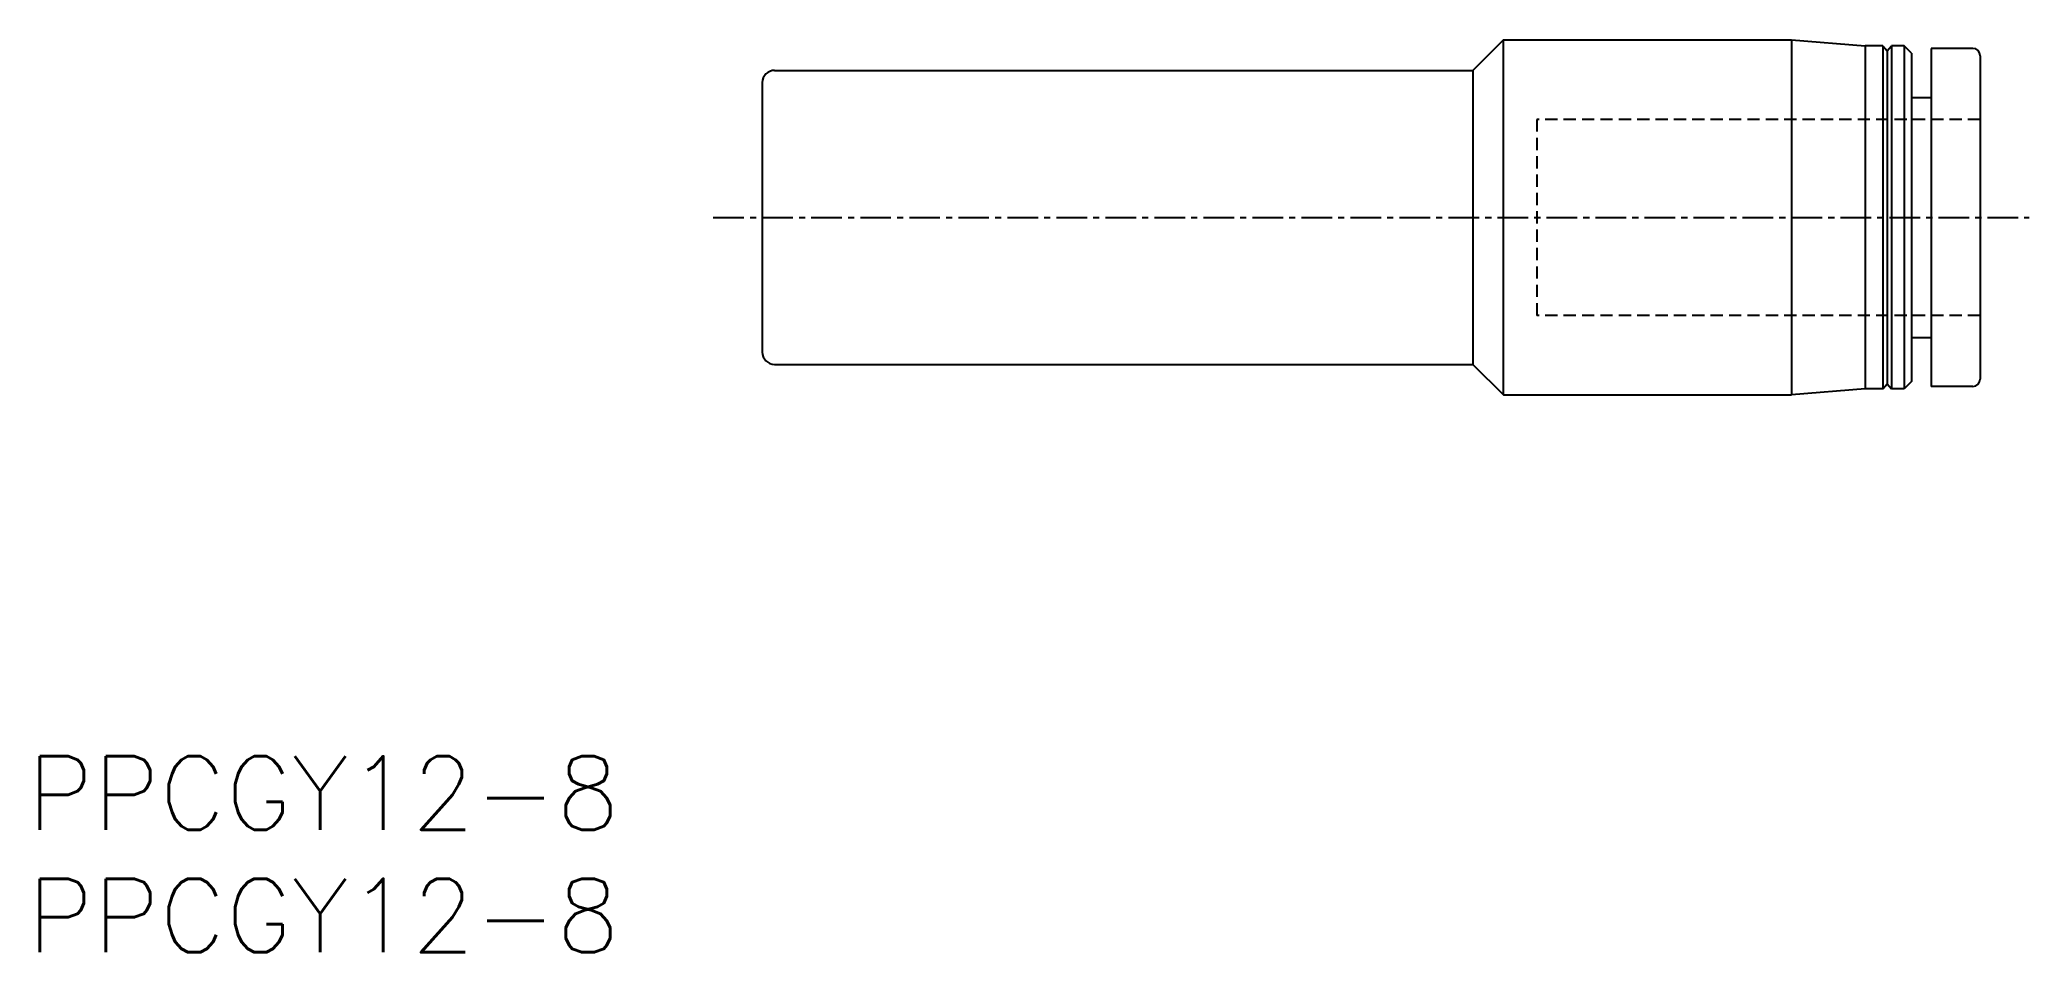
# Model space of a CAD drawing. Extents: x 0.5 to 81.7, y 0 to 37.2.
import ezdxf

# ---------------------------------------------------------------- set-up
doc = ezdxf.new("R2010")
doc.units = 0
doc.linetypes.add('CENTER', pattern=[2, 1.25, -0.25, 0.25, -0.25])
doc.linetypes.add('DASHED', pattern=[0.75, 0.5, -0.25])
doc.layers.get('0').update_dxf_attribs({"linetype": 'CONTINUOUS'})
doc.layers.add('CENTER', color=1, linetype='CENTER')
doc.styles.get("Standard").update_dxf_attribs({"font": 'txt.shx'})

# ---------------------------------------------------------------- blocks, each defined once
blk = doc.blocks.new('*U6')
at = {"color": 7, "linetype": 'CONTINUOUS'}
blk.add_text('PPCGY12-8', height=3, dxfattribs=at).set_placement((0, 0))
blk = doc.blocks.new('*U7')
at = {"color": 7, "linetype": 'CONTINUOUS'}
blk.add_text('PPCGY12-8', height=3, dxfattribs=at).set_placement((0, 5))

msp = doc.modelspace()

# ---------------------------------------------------------------- linework, layer by layer
at = {"color": 7, "linetype": 'CONTINUOUS'}
for p, q in [((60.25, 37.25), (59, 36)), ((60.25, 37.25), (72, 37.25)), ((60.25, 22.75), (60.25, 37.25)), ((72, 37.25), (72, 22.75)), ((72, 37.25), (75, 37)), ((75, 37), (75, 23)), ((75.725, 37), (75, 37)), ((75.725, 37), (75.725, 23)), ((75.725, 37), (75.9, 36.8)), ((75.9, 36.8), (76.075, 37)), ((75.9, 36.8), (75.9, 23.2)), ((76.075, 37), (76.075, 23)), ((76.6, 37), (76.075, 37)), ((76.6, 37), (76.6, 23)), ((76.9, 36.7), (76.6, 37)), ((76.9, 36.7), (76.9, 23.3)), ((77.7, 36.9), (77.7, 23.1)), ((79.4, 36.9), (77.7, 36.9)), ((79.7, 36.6), (79.7, 23.4)), ((30.5, 36), (59, 36)), ((59, 36), (59, 24)), ((30, 35.5), (30, 24.5)), ((76.9, 34.9), (77.7, 34.9)), ((76.9, 25.1), (77.7, 25.1)), ((30.5, 24), (59, 24)), ((59, 24), (60.25, 22.75)), ((60.25, 22.75), (72, 22.75)), ((75, 23), (72, 22.75)), ((75.725, 23), (75, 23)), ((75.725, 23), (75.9, 23.2)), ((75.9, 23.2), (76.075, 23)), ((76.6, 23), (76.075, 23)), ((76.9, 23.3), (76.6, 23)), ((79.4, 23.1), (77.7, 23.1))]:
    msp.add_line(p, q, dxfattribs=at)
at = {"color": 3, "linetype": 'DASHED'}
for p, q in [((61.6, 34), (61.6, 26)), ((79.7, 34), (61.6, 34)), ((79.7, 26), (61.6, 26))]:
    msp.add_line(p, q, dxfattribs=at)
at = {"color": 7, "linetype": 'CONTINUOUS'}
for centre, radius, start, end in [((79.4, 36.6), 0.3, 0, 90), ((30.5, 35.5), 0.5, 90, 180), ((30.5, 24.5), 0.5, 180, 270), ((79.4, 23.4), 0.3, 270, 360)]:
    msp.add_arc(centre, radius, start, end, dxfattribs=at)
at = {"layer": 'CENTER', "color": 1, "linetype": 'CENTER'}
msp.add_line((28, 30), (81.7, 30), dxfattribs=at)

# ---------------------------------------------------------------- block references
at = {"color": 7, "linetype": 'CONTINUOUS'}
for name in ['*U7', '*U6']:
    msp.add_blockref(name, (0, 0), dxfattribs=at)

doc.saveas('drawing.dxf')
